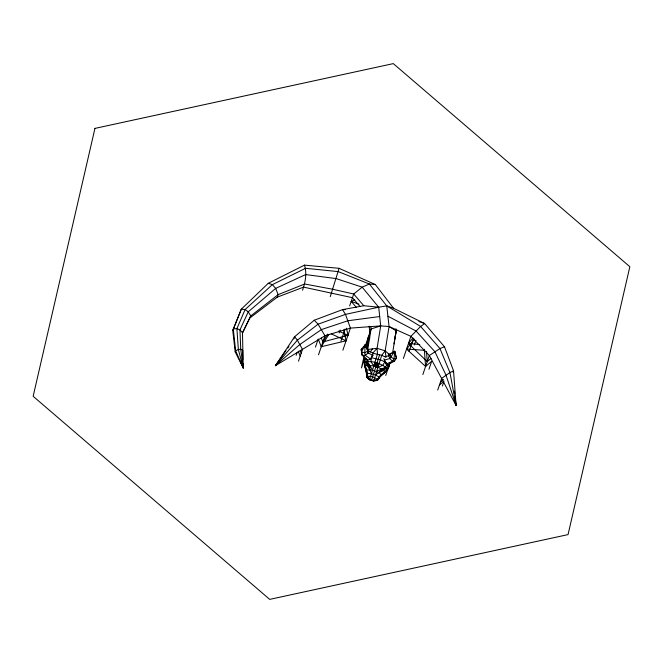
<?xml version="1.0" encoding="UTF-8"?>
<svg xmlns="http://www.w3.org/2000/svg" width="663" height="663" viewBox="0 0 663 663"><rect width="100%" height="100%" fill="white"/><g stroke="black" fill="none" stroke-linecap="round" stroke-linejoin="round"><path stroke-width="0.99" d="M371.777 355.874L370.899 361.7L373.783 365.918C377.902 367.186 382.584 368.86 385.286 372.357L380.769 375.764L376.485 380.603L374.636 380.603M389.512 363.266C389.662 371.255 381.159 373.758 377.902 379.924L373.625 381.15L369.349 379.824L371.421 373.725L369.971 369.913L367.169 365.346L367.692 359.545M389.098 366.092L389.687 362.852M366.291 358.658L366.026 361.666L367.169 365.346L373.783 365.918L377.471 353.984L377.073 348.315L380.703 325.898L378.697 307.201L362.172 287.162L336.133 278.593L305.66 274.573L275.684 288.397L248.244 311.817L239.956 329.876L240.735 349.31L243.222 367.924L235.199 351.929L232.771 330.505L241.282 309.19L268.25 283.316L304.466 265.134L339.066 268.316L375.324 284.535L393.557 308.262L424.651 323.561L444.492 346.766L453.542 370.799L456.094 405.483L429.326 355.525L410.894 336.348L389.065 326.519L380.703 325.898L350.404 328.11L324.986 335.768L275.394 365.686L294.629 336.713L314.27 320.221L342.531 309.638L363.805 305.734L378.697 307.201L386.753 305.892L393.557 308.262M370.227 379.634L369.813 378.457L368.81 378.407M376.402 362.794L375.896 367.145L378.241 365.993L378.623 364.799L377.703 363.2L375.772 367.103L374.346 364.783L374.728 363.589L376.402 362.794L375.772 367.103L378.241 365.993L376.17 367.111L376.393 366.407L377.247 366.672L378.623 364.799L375.772 367.103L374.86 365.926L374.728 363.589L375.772 367.103L377.164 366.647L376.841 364.998L376.617 365.703L377.471 365.968L375.896 367.145L374.346 364.783L375.896 367.145L377.247 366.672M392.62 352.998L396.167 330.829L395.927 328.773M389.952 355.169L385.17 350.826L377.073 348.315L372.722 353.213L381.739 355.31L386.015 357.332L385.17 350.826L389.065 326.519L386.753 305.892L369.374 284.004L338.229 271.615L305.593 268.291L272.394 284.618L245.078 309.571L236.898 328.624L238.357 349.476L243.222 367.924L242.476 332.693L250.771 315.919L278.129 294.662L304.649 283.996L332.776 289.267L353.711 294.007L363.805 305.734M394.883 338.785L396.167 330.829L389.065 326.519M366.656 348.067L368.57 336.34L369.805 337.989M367.103 349.268L369.83 332.652L369.167 326.13M367.907 351.365L367.725 349.484L371.081 328.964L370.882 326.975M394.004 343.94L396.167 330.829L395.538 332.669M374.628 380.537L377.902 379.924C375.026 377.181 370.418 375.83 366.498 376.385L367.161 377.711L369.432 379.178L369.349 379.824L366.498 376.385C367.393 370.194 362.653 364.733 364.957 358.6L365.238 358.219C363.009 364.459 368.255 369.838 367.252 376.153L369.506 379.41L373.775 380.736L377.454 379.327C380.148 373.542 387.507 372.051 389.131 365.636L388.609 364.559C386.753 370.708 379.758 371.28 375.473 374.985L373.625 381.15M365.023 361.791C363.904 367.203 366.879 372.316 367.161 377.711L369.448 379.277M364.086 356.222L361.443 367.924L364.899 357.788M366.092 347.346L368.57 336.34M339.066 268.316L330.273 296.643M366.432 374.678L366.39 373.551L367.07 373.294L371.421 373.725L373.783 365.918M375.946 366.979L375.175 365.255M364.484 346.84L365.048 344.901L367.542 348.605L367.799 350.561L372.631 352.857M378.78 378.515L379.567 377.637L379.203 377.065L375.473 374.985L381.739 355.31L385.17 350.826M379.609 354.647L377.065 362.943M376.567 366.78L375.407 366.871L375.631 366.167L374.86 365.926M375.739 365.819L376.161 364.783L375.084 365.222L376.319 365.611M376.261 367.136L376.485 366.432M376.708 365.727L377.703 363.2M375.913 366.581L371.487 380.487M242.401 333.348L250.771 315.919L248.244 311.817L245.078 309.571L241.282 309.19L232.771 330.505M250.142 317.784L277.283 297.14L278.129 294.662L275.684 288.397L272.394 284.618L268.25 283.316M302.519 290.261C305.32 282.421 307.143 273.197 304.466 265.134M293.875 338.926L294.629 336.713L297.38 340.169L302.469 349.426L298.491 361.128M296.17 355.285L297.016 352.799M315.455 347.105L318.207 339.025L321.265 346.716L346.069 340.832L343.757 329.917M318.513 354.796L324.986 335.768L318.091 324.182L314.27 320.221M339.191 332.876L340.152 330.058M349.65 305.925L353.711 294.007L362.172 287.162L369.374 284.004L375.324 284.535M340.948 341.155L345.091 328.972M342.87 350.23L350.404 328.11L345.489 314.37L342.531 309.638L345.531 309.604M365.164 346.351L371.081 328.964L380.703 325.898M385.733 375.465L390.126 362.562M403.361 358.468L410.894 336.348L420.624 326.453L424.651 323.561L418.941 321.514M409.096 351.407L413.563 338.296M414.325 344.967L415.925 340.268M422.845 374.545L429.326 355.525L439.959 348.531L444.492 346.766M428.961 369.266L431.712 361.186L425.596 366.465L406.56 349.07L414.624 339.141M437.721 390.043L441.707 378.341L449.937 372.581L453.542 370.799L453.036 372.266M442.37 386.032L443.779 381.888M376.07 364.758L376.932 365.023L375.896 367.145L376.592 366.084M383.67 370.468L387.001 364.509M373.062 380.512L374.081 379.783L374.91 380.297M385.269 356.661L388.908 355.625L389.91 353.909L394.742 351.241L396.424 358.277L394.493 361.136L387.151 365.064L386.139 364.045L383.869 358.642M386.148 362.76L384.838 361.907L382.783 365.388L378.051 367.244M321.364 338.097L322.889 341.942L327.663 334.086M321.265 346.716L328.798 334.459M371.653 356.561L372.929 355.318L368.098 353.023L367.841 351.067L365.048 344.901L361.153 349.484L362.131 355.235L367.824 360.291L370.526 359.031L372.929 355.318L372.78 354.083M379.7 316.549L347.884 320.759L321.431 329.569L299.842 344.503L275.394 365.686L285.985 350.57M287.742 348.05L288.919 346.376M370.045 352.252L372.399 348.904M366.324 371.28L366.216 370.128L366.971 369.896L372.614 370.153L378.797 372.647L381.266 369.142L385.617 367.169L387.532 369.266L386.388 370.493M364.26 362.504L364.542 362.122C371.777 360.324 379.609 363.1 385.617 367.169M384.267 373.153L385.858 371.156M431.049 358.385L427.229 361.691L408.458 343.509L412.916 338.014M275.394 365.686L297.38 340.169L318.091 324.182L345.489 314.37L378.697 307.201M380.769 375.764L381.623 374.91L378.797 372.647M440.414 382.128L443.514 379.451M439.412 385.07L444.061 381.059M381.639 374.578L382.932 373.501M392.33 353.164L394.742 351.241L396.424 358.277L393.996 359.014L392.529 361.31L386.139 364.045L385.725 362.578M362.678 348.647L361.153 349.484L361.666 351.954M367.841 351.067L364.791 352.741L361.451 351.945L365.048 344.901L364.791 352.741L365.263 355.36L370.526 359.031M376.543 371.371L381.266 369.142M356.421 307.45L351.199 301.383L354.796 299.809M277.283 297.14L303.579 287.129L352.451 297.695L359.86 306.298M391.526 353.412L389.91 353.909L390.739 356.835L393.996 359.014L394.742 351.241L389.736 358.55L384.291 360.1L387.151 365.064M322.889 341.942L347.967 335.271L346.467 328.21M367.169 365.346L364.617 365.935L365.703 368.156M367.725 349.484L377.073 348.315M394.493 361.136L392.529 361.31L389.736 358.55L388.908 355.625M406.56 349.07L424.71 350.313M408.458 343.509L419.778 344.536M371.147 357.655L380.388 359.76L384.838 361.907M371.421 373.725L375.473 374.985M351.199 301.383L358.973 304.168M338.602 331.094L347.967 335.271M331.21 333.796L346.069 340.832M236.525 352.583L235.199 351.929L235.589 350.785L233.31 328.939L236.898 328.624L239.956 329.876L242.476 332.693M387.905 316.201L416.041 331.011L434.936 351.73L446.042 375.241L456.094 405.483L455.174 397.294M386.753 305.892L420.624 326.453L439.959 348.531L449.937 372.581L456.094 405.483M367.459 361.534L372.614 370.153M376.932 365.023L377.471 365.968M375.49 366.896L375.266 366.382L375.407 366.871M240.586 361.36L243.222 367.924L243.006 363.805M300.19 350.71L301.184 353.213M298.193 351.15L300.182 356.155M365.935 368.959L366.871 372.208M242.766 366.026L243.222 367.924L235.589 350.785L238.357 349.476L240.735 349.31L242.724 350.296L242.782 359.686M367.542 348.605L368.098 353.023L365.263 355.36L362.131 355.235L361.832 352.774M454.486 391.145L454.719 393.2M424.295 349.31L425.596 366.465M426.533 351.39L427.229 361.691M388.584 353.926L388.626 355.981M369.954 365.628L369.971 369.913M94.95 128.398L33.15 396.283L269.7 599.385L568.05 534.602L629.85 266.717L393.3 63.615L94.95 128.398M383.396 368.794L383.048 370.128L380.255 371.678L381.838 369.457L383.396 368.794M368.371 364.136L367.89 365.421L369.324 368.288L369.299 365.562L368.371 364.136"/></g></svg>
